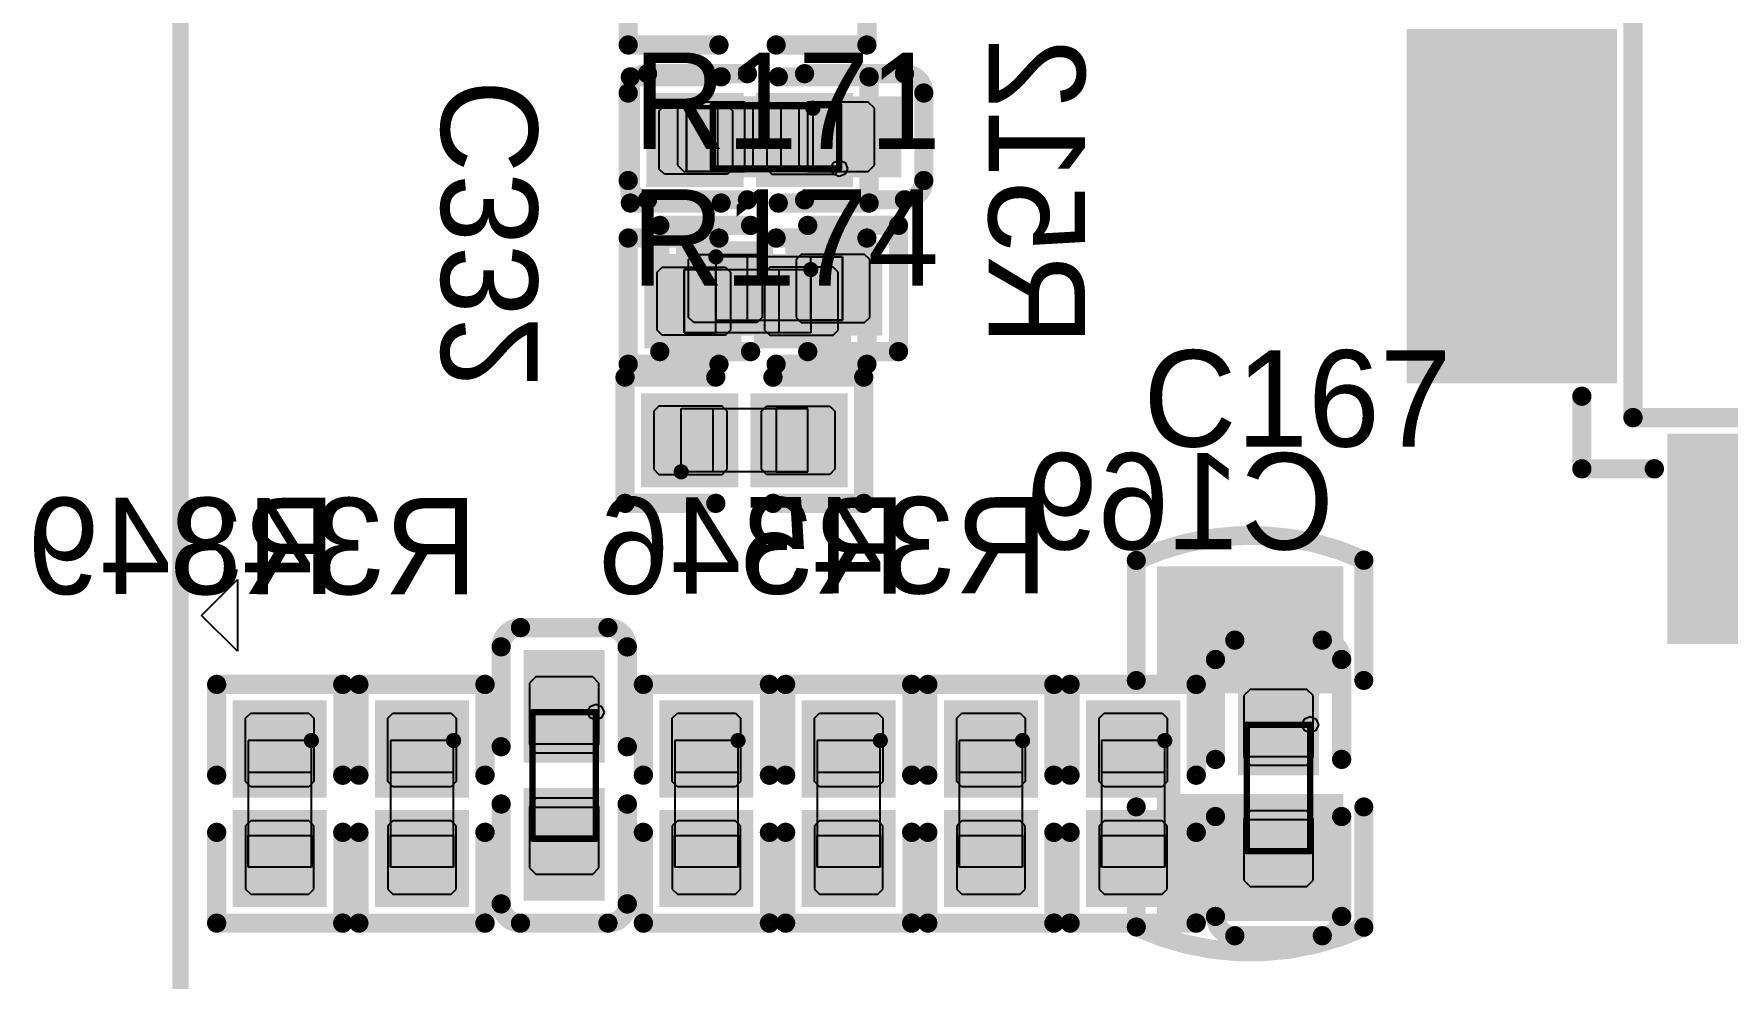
# Model space of a CAD drawing. Header units: millimetres. Extents: x 892 to 1144, y 1011 to 1123.
# Drawn here: x 964.58 to 977.97, y 1042.1 to 1049.56 of the extents above; entities that cross this region are included whole.
import ezdxf

# ---------------------------------------------------------------- set-up
doc = ezdxf.new("R2010")
doc.units = ezdxf.units.MM
for name, color, linetype in [('BottomLayer', 5, 'Continuous'), ('BottomOverlay', 54, 'Continuous'), ('BottomPaste', 16, 'Continuous'), ('BottomSolder', 6, 'Continuous'), ('Mechanical15', 56, 'Continuous'), ('Mechanical4', 56, 'Continuous'), ('Mechanical5', 56, 'Continuous'), ('Mechanical6', 56, 'Continuous'), ('TopLayer', 1, 'Continuous'), ('TopOverlay', 2, 'Continuous'), ('TopPaste', 8, 'Continuous'), ('TopSolder', 216, 'Continuous')]:
    doc.layers.add(name, color=color, linetype=linetype)

msp = doc.modelspace()

# ---------------------------------------------------------------- linework, layer by layer
at = {"layer": 'BottomLayer'}
for points in [[(977, 1049.5), (975.54, 1049.5), (977, 1049.3), (975.54, 1049.3)], [(977, 1049.1), (975.54, 1049.1), (977, 1048.9), (975.54, 1048.9)], [(970.3, 1049.02), (969.51, 1049.02), (970.3, 1048.48), (969.51, 1048.48)], [(971.39, 1049.02), (970.6, 1049.02), (971.39, 1048.48), (970.6, 1048.48)], [(977, 1048.7), (975.54, 1048.7), (977, 1048.5), (975.54, 1048.5)], [(977, 1048.3), (975.54, 1048.3), (977, 1048.1), (975.54, 1048.1)], [(977, 1047.9), (975.54, 1047.9), (977, 1047.7), (975.54, 1047.7)], [(969.759, 1047.28), (970.325, 1047.28), (969.759, 1047.82), (970.325, 1047.82)], [(970.625, 1047.28), (971.191, 1047.28), (970.625, 1047.82), (971.191, 1047.82)], [(977, 1047.5), (975.54, 1047.5), (977, 1047.3), (975.54, 1047.3)], [(977, 1047.1), (975.54, 1047.1), (977, 1046.9), (975.54, 1046.9)], [(977.8, 1046.3), (977.6, 1046.3), (977.8, 1044.84), (977.6, 1044.84)], [(968.505, 1044.64), (968.505, 1043.849), (969.045, 1044.64), (969.045, 1043.849)], [(974.155, 1044.54), (974.155, 1043.75), (974.695, 1044.54), (974.695, 1043.75)], [(966.255, 1044.191), (966.255, 1043.625), (966.795, 1044.191), (966.795, 1043.625)], [(967.38, 1044.191), (967.38, 1043.625), (967.92, 1044.191), (967.92, 1043.625)], [(969.63, 1044.191), (969.63, 1043.625), (970.17, 1044.191), (970.17, 1043.625)], [(970.755, 1044.191), (970.755, 1043.625), (971.295, 1044.191), (971.295, 1043.625)], [(971.88, 1044.191), (971.88, 1043.625), (972.42, 1044.191), (972.42, 1043.625)], [(973.005, 1044.191), (973.005, 1043.625), (973.545, 1044.191), (973.545, 1043.625)], [(968.505, 1043.549), (968.505, 1042.759), (969.045, 1043.549), (969.045, 1042.759)], [(966.255, 1043.325), (966.255, 1042.759), (966.795, 1043.325), (966.795, 1042.759)], [(967.38, 1043.325), (967.38, 1042.759), (967.92, 1043.325), (967.92, 1042.759)], [(969.63, 1043.325), (969.63, 1042.759), (970.17, 1043.325), (970.17, 1042.759)], [(970.755, 1043.325), (970.755, 1042.759), (971.295, 1043.325), (971.295, 1042.759)], [(971.88, 1043.325), (971.88, 1042.759), (972.42, 1043.325), (972.42, 1042.759)], [(973.005, 1043.325), (973.005, 1042.759), (973.545, 1043.325), (973.545, 1042.759)], [(974.155, 1043.45), (974.155, 1042.66), (974.695, 1043.45), (974.695, 1042.66)]]:
    msp.add_solid(points, dxfattribs=at)
at = {"layer": 'BottomOverlay', "const_width": 0.152}
for points in [[(977.229, 1046.529), (977.229, 1059.871)], [(969.434, 1049.249), (970.224, 1049.249)], [(970.676, 1049.249), (971.466, 1049.249)], [(969.281, 1048.404), (969.281, 1049.096)], [(971.619, 1048.404), (971.619, 1049.096)], [(969.434, 1048.251), (970.224, 1048.251)], [(970.676, 1048.251), (971.466, 1048.251)], [(969.531, 1048.049), (970.249, 1048.049)], [(969.531, 1047.051), (969.531, 1048.049)], [(970.701, 1048.049), (971.419, 1048.049)], [(971.419, 1047.051), (971.419, 1048.049)], [(969.531, 1047.051), (970.249, 1047.051)], [(970.701, 1047.051), (971.419, 1047.051)], [(976.824, 1046.124), (976.824, 1046.698)], [(977.229, 1046.529), (990.571, 1046.529)], [(976.824, 1046.124), (977.397, 1046.124)], [(968.429, 1044.868), (969.121, 1044.868)], [(968.276, 1043.926), (968.276, 1044.716)], [(969.274, 1043.926), (969.274, 1044.716)], [(974.079, 1044.769), (974.771, 1044.769)], [(973.926, 1043.826), (973.926, 1044.616)], [(974.924, 1043.826), (974.924, 1044.616)], [(966.026, 1044.419), (967.024, 1044.419)], [(966.026, 1043.701), (966.026, 1044.419)], [(967.024, 1043.701), (967.024, 1044.419)], [(967.151, 1044.419), (968.149, 1044.419)], [(967.151, 1043.701), (967.151, 1044.419)], [(968.149, 1043.701), (968.149, 1044.419)], [(969.401, 1044.419), (970.399, 1044.419)], [(969.401, 1043.701), (969.401, 1044.419)], [(970.399, 1043.701), (970.399, 1044.419)], [(970.526, 1044.419), (971.524, 1044.419)], [(970.526, 1043.701), (970.526, 1044.419)], [(971.524, 1043.701), (971.524, 1044.419)], [(971.651, 1044.419), (972.649, 1044.419)], [(971.651, 1043.701), (971.651, 1044.419)], [(972.649, 1043.701), (972.649, 1044.419)], [(972.776, 1044.419), (973.774, 1044.419)], [(972.776, 1043.701), (972.776, 1044.419)], [(973.774, 1043.701), (973.774, 1044.419)], [(968.276, 1042.683), (968.276, 1043.473)], [(969.274, 1042.683), (969.274, 1043.473)], [(966.026, 1042.531), (966.026, 1043.249)], [(967.024, 1042.531), (967.024, 1043.249)], [(967.151, 1042.531), (967.151, 1043.249)], [(968.149, 1042.531), (968.149, 1043.249)], [(969.401, 1042.531), (969.401, 1043.249)], [(970.399, 1042.531), (970.399, 1043.249)], [(970.526, 1042.531), (970.526, 1043.249)], [(971.524, 1042.531), (971.524, 1043.249)], [(971.651, 1042.531), (971.651, 1043.249)], [(972.649, 1042.531), (972.649, 1043.249)], [(972.776, 1042.531), (972.776, 1043.249)], [(973.774, 1042.531), (973.774, 1043.249)], [(973.926, 1042.584), (973.926, 1043.374)], [(974.924, 1042.584), (974.924, 1043.374)], [(966.026, 1042.531), (967.024, 1042.531)], [(967.151, 1042.531), (968.149, 1042.531)], [(968.429, 1042.531), (969.121, 1042.531)], [(969.401, 1042.531), (970.399, 1042.531)], [(970.526, 1042.531), (971.524, 1042.531)], [(971.651, 1042.531), (972.649, 1042.531)], [(972.776, 1042.531), (973.774, 1042.531)], [(974.079, 1042.431), (974.771, 1042.431)]]:
    msp.add_lwpolyline(points, dxfattribs=at)
for points in [[(969.281, 1049.096, -0.414214), (969.434, 1049.249)], [(971.466, 1049.249, -0.414214), (971.619, 1049.096)], [(969.434, 1048.251, -0.414214), (969.281, 1048.404)], [(971.619, 1048.404, -0.414214), (971.466, 1048.251)], [(968.276, 1044.716, -0.414214), (968.429, 1044.868)], [(969.121, 1044.868, -0.414214), (969.274, 1044.716)], [(973.926, 1044.616, -0.414214), (974.079, 1044.769)], [(974.771, 1044.769, -0.414214), (974.924, 1044.616)], [(968.429, 1042.531, -0.414214), (968.276, 1042.683)], [(969.274, 1042.683, -0.414214), (969.121, 1042.531)], [(974.079, 1042.431, -0.414214), (973.926, 1042.584)], [(974.924, 1042.584, -0.414214), (974.771, 1042.431)]]:
    msp.add_lwpolyline(points, format="xyb", dxfattribs=at)
at = {"layer": 'BottomOverlay', "const_width": 0.0762}
for points in [[(969.396, 1049.249, 1), (969.472, 1049.249, 1)], [(969.396, 1049.249, 1), (969.472, 1049.249, 1)], [(970.186, 1049.249, 1), (970.262, 1049.249, 1)], [(970.638, 1049.249, 1), (970.714, 1049.249, 1)], [(971.428, 1049.249, 1), (971.504, 1049.249, 1)], [(971.428, 1049.249, 1), (971.504, 1049.249, 1)], [(969.243, 1049.096, 1), (969.319, 1049.096, 1)], [(969.243, 1049.096, 1), (969.319, 1049.096, 1)], [(971.581, 1049.096, 1), (971.657, 1049.096, 1)], [(971.581, 1049.096, 1), (971.657, 1049.096, 1)], [(969.243, 1048.404, 1), (969.319, 1048.404, 1)], [(969.243, 1048.404, 1), (969.319, 1048.404, 1)], [(971.581, 1048.404, 1), (971.657, 1048.404, 1)], [(971.581, 1048.404, 1), (971.657, 1048.404, 1)], [(969.396, 1048.251, 1), (969.472, 1048.251, 1)], [(969.396, 1048.251, 1), (969.472, 1048.251, 1)], [(970.186, 1048.251, 1), (970.262, 1048.251, 1)], [(970.638, 1048.251, 1), (970.714, 1048.251, 1)], [(971.428, 1048.251, 1), (971.504, 1048.251, 1)], [(971.428, 1048.251, 1), (971.504, 1048.251, 1)], [(969.493, 1048.049, 1), (969.569, 1048.049, 1)], [(969.493, 1048.049, 1), (969.569, 1048.049, 1)], [(970.211, 1048.049, 1), (970.287, 1048.049, 1)], [(970.663, 1048.049, 1), (970.739, 1048.049, 1)], [(971.381, 1048.049, 1), (971.457, 1048.049, 1)], [(971.381, 1048.049, 1), (971.457, 1048.049, 1)], [(969.493, 1047.051, 1), (969.569, 1047.051, 1)], [(969.493, 1047.051, 1), (969.569, 1047.051, 1)], [(970.211, 1047.051, 1), (970.287, 1047.051, 1)], [(970.663, 1047.051, 1), (970.739, 1047.051, 1)], [(971.381, 1047.051, 1), (971.457, 1047.051, 1)], [(971.381, 1047.051, 1), (971.457, 1047.051, 1)], [(976.786, 1046.698, 1), (976.862, 1046.698, 1)], [(977.19, 1046.529, 1), (977.267, 1046.529, 1)], [(977.19, 1046.529, 1), (977.267, 1046.529, 1)], [(976.786, 1046.124, 1), (976.862, 1046.124, 1)], [(976.786, 1046.124, 1), (976.862, 1046.124, 1)], [(977.359, 1046.124, 1), (977.436, 1046.124, 1)], [(968.391, 1044.868, 1), (968.467, 1044.868, 1)], [(968.391, 1044.868, 1), (968.467, 1044.868, 1)], [(969.083, 1044.868, 1), (969.159, 1044.868, 1)], [(969.083, 1044.868, 1), (969.159, 1044.868, 1)], [(968.238, 1044.716, 1), (968.314, 1044.716, 1)], [(968.238, 1044.716, 1), (968.314, 1044.716, 1)], [(969.235, 1044.716, 1), (969.312, 1044.716, 1)], [(969.235, 1044.716, 1), (969.312, 1044.716, 1)], [(974.041, 1044.769, 1), (974.117, 1044.769, 1)], [(974.041, 1044.769, 1), (974.117, 1044.769, 1)], [(974.733, 1044.769, 1), (974.809, 1044.769, 1)], [(974.733, 1044.769, 1), (974.809, 1044.769, 1)], [(973.888, 1044.616, 1), (973.964, 1044.616, 1)], [(973.888, 1044.616, 1), (973.964, 1044.616, 1)], [(974.886, 1044.616, 1), (974.962, 1044.616, 1)], [(974.886, 1044.616, 1), (974.962, 1044.616, 1)], [(965.988, 1044.419, 1), (966.064, 1044.419, 1)], [(965.988, 1044.419, 1), (966.064, 1044.419, 1)], [(966.985, 1044.419, 1), (967.062, 1044.419, 1)], [(966.985, 1044.419, 1), (967.062, 1044.419, 1)], [(967.113, 1044.419, 1), (967.189, 1044.419, 1)], [(967.113, 1044.419, 1), (967.189, 1044.419, 1)], [(968.11, 1044.419, 1), (968.187, 1044.419, 1)], [(968.11, 1044.419, 1), (968.187, 1044.419, 1)], [(969.363, 1044.419, 1), (969.439, 1044.419, 1)], [(969.363, 1044.419, 1), (969.439, 1044.419, 1)], [(970.36, 1044.419, 1), (970.437, 1044.419, 1)], [(970.36, 1044.419, 1), (970.437, 1044.419, 1)], [(970.488, 1044.419, 1), (970.564, 1044.419, 1)], [(970.488, 1044.419, 1), (970.564, 1044.419, 1)], [(971.485, 1044.419, 1), (971.562, 1044.419, 1)], [(971.485, 1044.419, 1), (971.562, 1044.419, 1)], [(971.613, 1044.419, 1), (971.689, 1044.419, 1)], [(971.613, 1044.419, 1), (971.689, 1044.419, 1)], [(972.61, 1044.419, 1), (972.687, 1044.419, 1)], [(972.61, 1044.419, 1), (972.687, 1044.419, 1)], [(972.738, 1044.419, 1), (972.814, 1044.419, 1)], [(972.738, 1044.419, 1), (972.814, 1044.419, 1)], [(973.735, 1044.419, 1), (973.812, 1044.419, 1)], [(973.735, 1044.419, 1), (973.812, 1044.419, 1)], [(968.238, 1043.926, 1), (968.314, 1043.926, 1)], [(969.235, 1043.926, 1), (969.312, 1043.926, 1)], [(973.888, 1043.826, 1), (973.964, 1043.826, 1)], [(974.886, 1043.826, 1), (974.962, 1043.826, 1)], [(965.988, 1043.701, 1), (966.064, 1043.701, 1)], [(966.985, 1043.701, 1), (967.062, 1043.701, 1)], [(967.113, 1043.701, 1), (967.189, 1043.701, 1)], [(968.11, 1043.701, 1), (968.187, 1043.701, 1)], [(969.363, 1043.701, 1), (969.439, 1043.701, 1)], [(970.36, 1043.701, 1), (970.437, 1043.701, 1)], [(970.488, 1043.701, 1), (970.564, 1043.701, 1)], [(971.485, 1043.701, 1), (971.562, 1043.701, 1)], [(971.613, 1043.701, 1), (971.689, 1043.701, 1)], [(972.61, 1043.701, 1), (972.687, 1043.701, 1)], [(972.738, 1043.701, 1), (972.814, 1043.701, 1)], [(973.735, 1043.701, 1), (973.812, 1043.701, 1)], [(968.238, 1043.473, 1), (968.314, 1043.473, 1)], [(969.235, 1043.473, 1), (969.312, 1043.473, 1)], [(965.988, 1043.249, 1), (966.064, 1043.249, 1)], [(966.985, 1043.249, 1), (967.062, 1043.249, 1)], [(967.113, 1043.249, 1), (967.189, 1043.249, 1)], [(968.11, 1043.249, 1), (968.187, 1043.249, 1)], [(969.363, 1043.249, 1), (969.439, 1043.249, 1)], [(970.36, 1043.249, 1), (970.437, 1043.249, 1)], [(970.488, 1043.249, 1), (970.564, 1043.249, 1)], [(971.485, 1043.249, 1), (971.562, 1043.249, 1)], [(971.613, 1043.249, 1), (971.689, 1043.249, 1)], [(972.61, 1043.249, 1), (972.687, 1043.249, 1)], [(972.738, 1043.249, 1), (972.814, 1043.249, 1)], [(973.735, 1043.249, 1), (973.812, 1043.249, 1)], [(973.888, 1043.374, 1), (973.964, 1043.374, 1)], [(974.886, 1043.374, 1), (974.962, 1043.374, 1)], [(968.238, 1042.683, 1), (968.314, 1042.683, 1)], [(968.238, 1042.683, 1), (968.314, 1042.683, 1)], [(969.235, 1042.683, 1), (969.312, 1042.683, 1)], [(969.235, 1042.683, 1), (969.312, 1042.683, 1)], [(973.888, 1042.584, 1), (973.964, 1042.584, 1)], [(973.888, 1042.584, 1), (973.964, 1042.584, 1)], [(974.886, 1042.584, 1), (974.962, 1042.584, 1)], [(974.886, 1042.584, 1), (974.962, 1042.584, 1)], [(965.988, 1042.531, 1), (966.064, 1042.531, 1)], [(965.988, 1042.531, 1), (966.064, 1042.531, 1)], [(966.985, 1042.531, 1), (967.062, 1042.531, 1)], [(966.985, 1042.531, 1), (967.062, 1042.531, 1)], [(967.113, 1042.531, 1), (967.189, 1042.531, 1)], [(967.113, 1042.531, 1), (967.189, 1042.531, 1)], [(968.11, 1042.531, 1), (968.187, 1042.531, 1)], [(968.11, 1042.531, 1), (968.187, 1042.531, 1)], [(968.391, 1042.531, 1), (968.467, 1042.531, 1)], [(968.391, 1042.531, 1), (968.467, 1042.531, 1)], [(969.083, 1042.531, 1), (969.159, 1042.531, 1)], [(969.083, 1042.531, 1), (969.159, 1042.531, 1)], [(969.363, 1042.531, 1), (969.439, 1042.531, 1)], [(969.363, 1042.531, 1), (969.439, 1042.531, 1)], [(970.36, 1042.531, 1), (970.437, 1042.531, 1)], [(970.36, 1042.531, 1), (970.437, 1042.531, 1)], [(970.488, 1042.531, 1), (970.564, 1042.531, 1)], [(970.488, 1042.531, 1), (970.564, 1042.531, 1)], [(971.485, 1042.531, 1), (971.562, 1042.531, 1)], [(971.485, 1042.531, 1), (971.562, 1042.531, 1)], [(971.613, 1042.531, 1), (971.689, 1042.531, 1)], [(971.613, 1042.531, 1), (971.689, 1042.531, 1)], [(972.61, 1042.531, 1), (972.687, 1042.531, 1)], [(972.61, 1042.531, 1), (972.687, 1042.531, 1)], [(972.738, 1042.531, 1), (972.814, 1042.531, 1)], [(972.738, 1042.531, 1), (972.814, 1042.531, 1)], [(973.735, 1042.531, 1), (973.812, 1042.531, 1)], [(973.735, 1042.531, 1), (973.812, 1042.531, 1)], [(974.041, 1042.431, 1), (974.117, 1042.431, 1)], [(974.041, 1042.431, 1), (974.117, 1042.431, 1)], [(974.733, 1042.431, 1), (974.809, 1042.431, 1)], [(974.733, 1042.431, 1), (974.809, 1042.431, 1)]]:
    msp.add_lwpolyline(points, format="xyb", close=True, dxfattribs=at)
at = {"layer": 'BottomPaste'}
for p, q in [((969.72, 1049.025), (969.67, 1048.975)), ((969.67, 1048.975), (969.67, 1048.525)), ((970.2, 1049.025), (969.72, 1049.025)), ((970.27, 1048.975), (970.2, 1049.025)), ((970.27, 1048.525), (970.27, 1048.975)), ((970.7, 1049.025), (970.63, 1048.975)), ((970.63, 1048.975), (970.63, 1048.525)), ((971.18, 1049.025), (970.7, 1049.025)), ((971.23, 1048.975), (971.18, 1049.025)), ((971.23, 1048.525), (971.23, 1048.975)), ((969.67, 1048.525), (969.72, 1048.475)), ((969.72, 1048.475), (970.2, 1048.475)), ((970.2, 1048.475), (970.27, 1048.525)), ((970.63, 1048.525), (970.7, 1048.475)), ((970.7, 1048.475), (971.18, 1048.475)), ((971.18, 1048.475), (971.23, 1048.525)), ((969.759, 1047.78), (969.799, 1047.82)), ((969.759, 1047.32), (969.759, 1047.78)), ((969.799, 1047.82), (970.3, 1047.82)), ((970.3, 1047.82), (970.34, 1047.78)), ((970.34, 1047.78), (970.34, 1047.32)), ((970.65, 1047.82), (970.61, 1047.78)), ((970.61, 1047.78), (970.61, 1047.32)), ((971.151, 1047.82), (970.65, 1047.82)), ((971.191, 1047.78), (971.151, 1047.82)), ((971.191, 1047.32), (971.191, 1047.78)), ((969.799, 1047.28), (969.759, 1047.32)), ((970.3, 1047.28), (969.799, 1047.28)), ((970.34, 1047.32), (970.3, 1047.28)), ((970.61, 1047.32), (970.65, 1047.28)), ((970.65, 1047.28), (971.151, 1047.28)), ((971.151, 1047.28), (971.191, 1047.32)), ((968.55, 1044.479), (968.5, 1044.429)), ((968.5, 1044.429), (968.5, 1043.949)), ((969, 1044.479), (968.55, 1044.479)), ((969.05, 1044.429), (969, 1044.479)), ((969.05, 1043.949), (969.05, 1044.429)), ((974.2, 1044.38), (974.15, 1044.33)), ((974.15, 1044.33), (974.15, 1043.85)), ((974.65, 1044.38), (974.2, 1044.38)), ((974.7, 1044.33), (974.65, 1044.38)), ((974.7, 1043.85), (974.7, 1044.33)), ((966.255, 1044.151), (966.295, 1044.191)), ((966.255, 1043.65), (966.255, 1044.151)), ((966.295, 1044.191), (966.755, 1044.191)), ((966.755, 1044.191), (966.795, 1044.151)), ((966.795, 1044.151), (966.795, 1043.65)), ((967.38, 1044.151), (967.42, 1044.191)), ((967.38, 1043.65), (967.38, 1044.151)), ((967.42, 1044.191), (967.88, 1044.191)), ((967.88, 1044.191), (967.92, 1044.151)), ((967.92, 1044.151), (967.92, 1043.65)), ((969.63, 1044.151), (969.67, 1044.191)), ((969.63, 1043.65), (969.63, 1044.151)), ((969.67, 1044.191), (970.13, 1044.191)), ((970.13, 1044.191), (970.17, 1044.151)), ((970.17, 1044.151), (970.17, 1043.65)), ((970.755, 1044.151), (970.795, 1044.191)), ((970.755, 1043.65), (970.755, 1044.151)), ((970.795, 1044.191), (971.255, 1044.191)), ((971.255, 1044.191), (971.295, 1044.151)), ((971.295, 1044.151), (971.295, 1043.65)), ((971.88, 1044.151), (971.92, 1044.191)), ((971.88, 1043.65), (971.88, 1044.151)), ((971.92, 1044.191), (972.38, 1044.191)), ((972.38, 1044.191), (972.42, 1044.151)), ((972.42, 1044.151), (972.42, 1043.65)), ((973.005, 1044.151), (973.045, 1044.191)), ((973.005, 1043.65), (973.005, 1044.151)), ((973.045, 1044.191), (973.505, 1044.191)), ((973.505, 1044.191), (973.545, 1044.151)), ((973.545, 1044.151), (973.545, 1043.65)), ((968.5, 1043.949), (968.55, 1043.879)), ((968.55, 1043.879), (969, 1043.879)), ((969, 1043.879), (969.05, 1043.949)), ((974.15, 1043.85), (974.2, 1043.78)), ((974.2, 1043.78), (974.65, 1043.78)), ((974.65, 1043.78), (974.7, 1043.85)), ((966.295, 1043.61), (966.255, 1043.65)), ((966.755, 1043.61), (966.295, 1043.61)), ((966.795, 1043.65), (966.755, 1043.61)), ((967.42, 1043.61), (967.38, 1043.65)), ((967.88, 1043.61), (967.42, 1043.61)), ((967.92, 1043.65), (967.88, 1043.61)), ((969.67, 1043.61), (969.63, 1043.65)), ((970.13, 1043.61), (969.67, 1043.61)), ((970.17, 1043.65), (970.13, 1043.61)), ((970.795, 1043.61), (970.755, 1043.65)), ((971.255, 1043.61), (970.795, 1043.61)), ((971.295, 1043.65), (971.255, 1043.61)), ((971.92, 1043.61), (971.88, 1043.65)), ((972.38, 1043.61), (971.92, 1043.61)), ((972.42, 1043.65), (972.38, 1043.61)), ((973.045, 1043.61), (973.005, 1043.65)), ((973.505, 1043.61), (973.045, 1043.61)), ((973.545, 1043.65), (973.505, 1043.61)), ((968.55, 1043.519), (968.5, 1043.449)), ((969, 1043.519), (968.55, 1043.519)), ((969.05, 1043.449), (969, 1043.519)), ((966.295, 1043.34), (966.255, 1043.3)), ((966.755, 1043.34), (966.295, 1043.34)), ((966.795, 1043.3), (966.755, 1043.34)), ((967.42, 1043.34), (967.38, 1043.3)), ((967.88, 1043.34), (967.42, 1043.34)), ((967.92, 1043.3), (967.88, 1043.34)), ((968.5, 1043.449), (968.5, 1042.969)), ((969.05, 1042.969), (969.05, 1043.449)), ((969.67, 1043.34), (969.63, 1043.3)), ((970.13, 1043.34), (969.67, 1043.34)), ((970.17, 1043.3), (970.13, 1043.34)), ((970.795, 1043.34), (970.755, 1043.3)), ((971.255, 1043.34), (970.795, 1043.34)), ((971.295, 1043.3), (971.255, 1043.34)), ((971.92, 1043.34), (971.88, 1043.3)), ((972.38, 1043.34), (971.92, 1043.34)), ((972.42, 1043.3), (972.38, 1043.34)), ((973.045, 1043.34), (973.005, 1043.3)), ((973.505, 1043.34), (973.045, 1043.34)), ((973.545, 1043.3), (973.505, 1043.34)), ((974.2, 1043.42), (974.15, 1043.35)), ((974.15, 1043.35), (974.15, 1042.87)), ((974.65, 1043.42), (974.2, 1043.42)), ((974.7, 1043.35), (974.65, 1043.42)), ((974.7, 1042.87), (974.7, 1043.35)), ((966.255, 1043.3), (966.255, 1042.799)), ((966.795, 1042.799), (966.795, 1043.3)), ((967.38, 1043.3), (967.38, 1042.799)), ((967.92, 1042.799), (967.92, 1043.3)), ((969.63, 1043.3), (969.63, 1042.799)), ((970.17, 1042.799), (970.17, 1043.3)), ((970.755, 1043.3), (970.755, 1042.799)), ((971.295, 1042.799), (971.295, 1043.3)), ((971.88, 1043.3), (971.88, 1042.799)), ((972.42, 1042.799), (972.42, 1043.3)), ((973.005, 1043.3), (973.005, 1042.799)), ((973.545, 1042.799), (973.545, 1043.3)), ((968.5, 1042.969), (968.55, 1042.919)), ((968.55, 1042.919), (969, 1042.919)), ((969, 1042.919), (969.05, 1042.969)), ((966.255, 1042.799), (966.295, 1042.759)), ((966.755, 1042.759), (966.795, 1042.799)), ((967.38, 1042.799), (967.42, 1042.759)), ((967.88, 1042.759), (967.92, 1042.799)), ((969.63, 1042.799), (969.67, 1042.759)), ((970.13, 1042.759), (970.17, 1042.799)), ((970.755, 1042.799), (970.795, 1042.759)), ((971.255, 1042.759), (971.295, 1042.799)), ((971.88, 1042.799), (971.92, 1042.759)), ((972.38, 1042.759), (972.42, 1042.799)), ((973.005, 1042.799), (973.045, 1042.759)), ((973.505, 1042.759), (973.545, 1042.799)), ((974.15, 1042.87), (974.2, 1042.82)), ((974.2, 1042.82), (974.65, 1042.82)), ((974.65, 1042.82), (974.7, 1042.87)), ((966.295, 1042.759), (966.755, 1042.759)), ((967.42, 1042.759), (967.88, 1042.759)), ((969.67, 1042.759), (970.13, 1042.759)), ((970.795, 1042.759), (971.255, 1042.759)), ((971.92, 1042.759), (972.38, 1042.759)), ((973.045, 1042.759), (973.505, 1042.759))]:
    msp.add_line(p, q, dxfattribs=at)
for points in [[(977, 1049.5), (975.54, 1049.5), (977, 1049.3), (975.54, 1049.3)], [(977, 1049.1), (975.54, 1049.1), (977, 1048.9), (975.54, 1048.9)], [(970.3, 1049.02), (969.51, 1049.02), (970.3, 1048.48), (969.51, 1048.48)], [(971.39, 1049.02), (970.6, 1049.02), (971.39, 1048.48), (970.6, 1048.48)], [(977, 1048.7), (975.54, 1048.7), (977, 1048.5), (975.54, 1048.5)], [(977, 1048.3), (975.54, 1048.3), (977, 1048.1), (975.54, 1048.1)], [(977, 1047.9), (975.54, 1047.9), (977, 1047.7), (975.54, 1047.7)], [(969.759, 1047.28), (970.325, 1047.28), (969.759, 1047.82), (970.325, 1047.82)], [(970.625, 1047.28), (971.191, 1047.28), (970.625, 1047.82), (971.191, 1047.82)], [(977, 1047.5), (975.54, 1047.5), (977, 1047.3), (975.54, 1047.3)], [(977, 1047.1), (975.54, 1047.1), (977, 1046.9), (975.54, 1046.9)], [(977.8, 1046.3), (977.6, 1046.3), (977.8, 1044.84), (977.6, 1044.84)], [(968.505, 1044.64), (968.505, 1043.849), (969.045, 1044.64), (969.045, 1043.849)], [(974.155, 1044.54), (974.155, 1043.75), (974.695, 1044.54), (974.695, 1043.75)], [(966.255, 1044.191), (966.255, 1043.625), (966.795, 1044.191), (966.795, 1043.625)], [(967.38, 1044.191), (967.38, 1043.625), (967.92, 1044.191), (967.92, 1043.625)], [(969.63, 1044.191), (969.63, 1043.625), (970.17, 1044.191), (970.17, 1043.625)], [(970.755, 1044.191), (970.755, 1043.625), (971.295, 1044.191), (971.295, 1043.625)], [(971.88, 1044.191), (971.88, 1043.625), (972.42, 1044.191), (972.42, 1043.625)], [(973.005, 1044.191), (973.005, 1043.625), (973.545, 1044.191), (973.545, 1043.625)], [(968.505, 1043.549), (968.505, 1042.759), (969.045, 1043.549), (969.045, 1042.759)], [(966.255, 1043.325), (966.255, 1042.759), (966.795, 1043.325), (966.795, 1042.759)], [(967.38, 1043.325), (967.38, 1042.759), (967.92, 1043.325), (967.92, 1042.759)], [(969.63, 1043.325), (969.63, 1042.759), (970.17, 1043.325), (970.17, 1042.759)], [(970.755, 1043.325), (970.755, 1042.759), (971.295, 1043.325), (971.295, 1042.759)], [(971.88, 1043.325), (971.88, 1042.759), (972.42, 1043.325), (972.42, 1042.759)], [(973.005, 1043.325), (973.005, 1042.759), (973.545, 1043.325), (973.545, 1042.759)], [(974.155, 1043.45), (974.155, 1042.66), (974.695, 1043.45), (974.695, 1042.66)]]:
    msp.add_solid(points, dxfattribs=at)
at = {"layer": 'BottomSolder'}
for points in [[(977.102, 1049.602), (975.438, 1049.602), (977.102, 1049.198), (975.438, 1049.198)], [(977.102, 1049.202), (975.438, 1049.202), (977.102, 1048.799), (975.438, 1048.799)], [(970.351, 1049.071), (969.459, 1049.071), (970.351, 1048.429), (969.459, 1048.429)], [(971.441, 1049.071), (970.549, 1049.071), (971.441, 1048.429), (970.549, 1048.429)], [(977.102, 1048.802), (975.438, 1048.802), (977.102, 1048.398), (975.438, 1048.398)], [(977.102, 1048.402), (975.438, 1048.402), (977.102, 1047.998), (975.438, 1047.998)], [(969.658, 1047.178), (970.427, 1047.178), (969.658, 1047.922), (970.427, 1047.922)], [(970.523, 1047.178), (971.292, 1047.178), (970.523, 1047.922), (971.292, 1047.922)], [(977.102, 1048.002), (975.438, 1048.002), (977.102, 1047.598), (975.438, 1047.598)], [(977.102, 1047.602), (975.438, 1047.602), (977.102, 1047.198), (975.438, 1047.198)], [(977.102, 1047.202), (975.438, 1047.202), (977.102, 1046.799), (975.438, 1046.799)], [(977.902, 1046.402), (977.499, 1046.402), (977.902, 1044.738), (977.499, 1044.738)], [(978.302, 1046.402), (977.898, 1046.402), (978.302, 1044.738), (977.898, 1044.738)], [(968.454, 1044.69), (968.454, 1043.799), (969.096, 1044.69), (969.096, 1043.799)], [(974.104, 1044.591), (974.104, 1043.699), (974.746, 1044.591), (974.746, 1043.699)], [(966.153, 1044.292), (966.153, 1043.523), (966.897, 1044.292), (966.897, 1043.523)], [(967.278, 1044.292), (967.278, 1043.523), (968.022, 1044.292), (968.022, 1043.523)], [(969.528, 1044.292), (969.528, 1043.523), (970.272, 1044.292), (970.272, 1043.523)], [(970.653, 1044.292), (970.653, 1043.523), (971.397, 1044.292), (971.397, 1043.523)], [(971.778, 1044.292), (971.778, 1043.523), (972.522, 1044.292), (972.522, 1043.523)], [(972.903, 1044.292), (972.903, 1043.523), (973.647, 1044.292), (973.647, 1043.523)], [(968.454, 1043.6), (968.454, 1042.709), (969.096, 1043.6), (969.096, 1042.709)], [(974.104, 1043.501), (974.104, 1042.609), (974.746, 1043.501), (974.746, 1042.609)], [(966.153, 1043.427), (966.153, 1042.658), (966.897, 1043.427), (966.897, 1042.658)], [(967.278, 1043.427), (967.278, 1042.658), (968.022, 1043.427), (968.022, 1042.658)], [(969.528, 1043.427), (969.528, 1042.658), (970.272, 1043.427), (970.272, 1042.658)], [(970.653, 1043.427), (970.653, 1042.658), (971.397, 1043.427), (971.397, 1042.658)], [(971.778, 1043.427), (971.778, 1042.658), (972.522, 1043.427), (972.522, 1042.658)], [(972.903, 1043.427), (972.903, 1042.658), (973.647, 1043.427), (973.647, 1042.658)]]:
    msp.add_solid(points, dxfattribs=at)
at = {"layer": 'Mechanical15'}
for p, q in [((969.95, 1048.5), (969.95, 1049)), ((969.95, 1049), (970.2, 1049)), ((970.2, 1049), (970.2, 1048.5)), ((970.95, 1049), (970.7, 1049)), ((970.7, 1049), (970.7, 1048.5)), ((970.95, 1048.5), (970.95, 1049)), ((970.885, 1048.5), (970.904, 1048.546)), ((970.904, 1048.546), (970.95, 1048.565)), ((970.95, 1048.565), (970.996, 1048.546)), ((970.996, 1048.546), (971.015, 1048.5)), ((970.2, 1048.5), (969.95, 1048.5)), ((970.7, 1048.5), (970.95, 1048.5)), ((970.885, 1048.5), (970.885, 1048.5)), ((970.904, 1048.454), (970.885, 1048.5)), ((970.95, 1048.435), (970.904, 1048.454)), ((970.996, 1048.454), (970.95, 1048.435)), ((971.015, 1048.5), (970.996, 1048.454)), ((971.015, 1048.5), (971.015, 1048.5)), ((968.979, 1044.245), (969.025, 1044.264)), ((969.025, 1044.264), (969.071, 1044.245)), ((969.025, 1044.199), (968.525, 1044.199)), ((968.525, 1044.199), (968.525, 1043.949)), ((968.96, 1044.199), (968.979, 1044.245)), ((968.979, 1044.154), (968.96, 1044.199)), ((969.025, 1044.135), (968.979, 1044.154)), ((969.025, 1043.949), (969.025, 1044.199)), ((969.071, 1044.154), (969.025, 1044.135)), ((969.071, 1044.245), (969.09, 1044.199)), ((969.09, 1044.199), (969.071, 1044.154)), ((974.61, 1044.1), (974.629, 1044.146)), ((974.629, 1044.146), (974.675, 1044.165)), ((974.675, 1044.165), (974.721, 1044.146)), ((974.721, 1044.146), (974.74, 1044.1)), ((974.675, 1044.1), (974.175, 1044.1)), ((974.175, 1044.1), (974.175, 1043.85)), ((974.629, 1044.054), (974.61, 1044.1)), ((974.675, 1044.035), (974.629, 1044.054)), ((974.675, 1043.85), (974.675, 1044.1)), ((974.721, 1044.054), (974.675, 1044.035)), ((974.74, 1044.1), (974.721, 1044.054)), ((968.525, 1043.949), (969.025, 1043.949)), ((974.175, 1043.85), (974.675, 1043.85)), ((968.525, 1043.199), (968.525, 1043.449)), ((968.525, 1043.449), (969.025, 1043.449)), ((969.025, 1043.449), (969.025, 1043.199)), ((974.175, 1043.1), (974.175, 1043.35)), ((974.175, 1043.35), (974.675, 1043.35)), ((974.675, 1043.35), (974.675, 1043.1)), ((969.025, 1043.199), (968.525, 1043.199)), ((974.675, 1043.1), (974.175, 1043.1))]:
    msp.add_line(p, q, dxfattribs=at)
at = {"layer": 'Mechanical15', "const_width": 0.0508}
for points in [[(969.95, 1048.5), (969.95, 1049)], [(969.95, 1049), (970.95, 1049)], [(970.95, 1048.5), (970.95, 1049)], [(969.95, 1048.5), (970.95, 1048.5)], [(968.525, 1043.199), (968.525, 1044.199)], [(968.525, 1044.199), (969.025, 1044.199)], [(969.025, 1043.199), (969.025, 1044.199)], [(974.175, 1043.1), (974.175, 1044.1)], [(974.175, 1044.1), (974.675, 1044.1)], [(974.675, 1043.1), (974.675, 1044.1)], [(968.525, 1043.199), (969.025, 1043.199)], [(974.175, 1043.1), (974.675, 1043.1)]]:
    msp.add_lwpolyline(points, dxfattribs=at)
at = {"layer": 'Mechanical15', "const_width": 0.0254}
for points in [[(969.937, 1049, 1), (969.963, 1049, 1)], [(969.937, 1049, 1), (969.963, 1049, 1)], [(970.937, 1049, 1), (970.963, 1049, 1)], [(970.937, 1049, 1), (970.963, 1049, 1)], [(969.937, 1048.5, 1), (969.963, 1048.5, 1)], [(969.937, 1048.5, 1), (969.963, 1048.5, 1)], [(970.937, 1048.5, 1), (970.963, 1048.5, 1)], [(970.937, 1048.5, 1), (970.963, 1048.5, 1)], [(968.512, 1044.199, 1), (968.538, 1044.199, 1)], [(968.512, 1044.199, 1), (968.538, 1044.199, 1)], [(969.012, 1044.199, 1), (969.038, 1044.199, 1)], [(969.012, 1044.199, 1), (969.038, 1044.199, 1)], [(974.162, 1044.1, 1), (974.188, 1044.1, 1)], [(974.162, 1044.1, 1), (974.188, 1044.1, 1)], [(974.662, 1044.1, 1), (974.688, 1044.1, 1)], [(974.662, 1044.1, 1), (974.688, 1044.1, 1)], [(968.512, 1043.199, 1), (968.538, 1043.199, 1)], [(968.512, 1043.199, 1), (968.538, 1043.199, 1)], [(969.012, 1043.199, 1), (969.038, 1043.199, 1)], [(969.012, 1043.199, 1), (969.038, 1043.199, 1)], [(974.162, 1043.1, 1), (974.188, 1043.1, 1)], [(974.162, 1043.1, 1), (974.188, 1043.1, 1)], [(974.662, 1043.1, 1), (974.688, 1043.1, 1)], [(974.662, 1043.1, 1), (974.688, 1043.1, 1)]]:
    msp.add_lwpolyline(points, format="xyb", close=True, dxfattribs=at)
at = {"layer": 'Mechanical4'}
for p, q in [((969.742, 1048.975), (970.742, 1048.975)), ((969.742, 1048.475), (969.742, 1048.975)), ((970.742, 1048.975), (970.742, 1048.475)), ((970.742, 1048.475), (969.742, 1048.475)), ((970.975, 1047.8), (969.975, 1047.8)), ((969.975, 1047.8), (969.975, 1047.3)), ((970.975, 1047.3), (970.975, 1047.8)), ((969.725, 1047.7), (970.725, 1047.7)), ((969.725, 1047.2), (969.725, 1047.7)), ((970.725, 1047.7), (970.725, 1047.2)), ((969.975, 1047.3), (970.975, 1047.3)), ((970.725, 1047.2), (969.725, 1047.2)), ((969.7, 1046.1), (969.7, 1046.6)), ((969.7, 1046.6), (970.7, 1046.6)), ((970.7, 1046.6), (970.7, 1046.1)), ((970.7, 1046.1), (969.7, 1046.1)), ((966.775, 1043.975), (966.275, 1043.975)), ((966.275, 1043.975), (966.275, 1042.975)), ((966.775, 1042.975), (966.775, 1043.975)), ((967.9, 1043.975), (967.4, 1043.975)), ((967.4, 1043.975), (967.4, 1042.975)), ((967.9, 1042.975), (967.9, 1043.975)), ((970.15, 1043.975), (969.65, 1043.975)), ((969.65, 1043.975), (969.65, 1042.975)), ((970.15, 1042.975), (970.15, 1043.975)), ((971.275, 1043.975), (970.775, 1043.975)), ((970.775, 1043.975), (970.775, 1042.975)), ((971.275, 1042.975), (971.275, 1043.975)), ((972.4, 1043.975), (971.9, 1043.975)), ((971.9, 1043.975), (971.9, 1042.975)), ((972.4, 1042.975), (972.4, 1043.975)), ((973.525, 1043.975), (973.025, 1043.975)), ((973.025, 1043.975), (973.025, 1042.975)), ((973.525, 1042.975), (973.525, 1043.975)), ((966.275, 1042.975), (966.775, 1042.975)), ((967.4, 1042.975), (967.9, 1042.975)), ((969.65, 1042.975), (970.15, 1042.975)), ((970.775, 1042.975), (971.275, 1042.975)), ((971.9, 1042.975), (972.4, 1042.975)), ((973.025, 1042.975), (973.525, 1042.975))]:
    msp.add_line(p, q, dxfattribs=at)
at = {"layer": 'Mechanical5'}
for p, q in [((969.991, 1048.975), (969.741, 1048.975)), ((969.741, 1048.975), (969.741, 1048.475)), ((969.991, 1048.475), (969.991, 1048.975)), ((970.492, 1048.975), (970.742, 1048.975)), ((970.492, 1048.475), (970.492, 1048.975)), ((970.742, 1048.975), (970.742, 1048.475)), ((969.741, 1048.475), (969.991, 1048.475)), ((970.742, 1048.475), (970.492, 1048.475)), ((970.225, 1047.8), (969.975, 1047.8)), ((969.975, 1047.8), (969.975, 1047.3)), ((970.225, 1047.3), (970.225, 1047.8)), ((970.726, 1047.8), (970.976, 1047.8)), ((970.726, 1047.3), (970.726, 1047.8)), ((970.976, 1047.8), (970.976, 1047.3)), ((969.974, 1047.7), (969.724, 1047.7)), ((969.724, 1047.7), (969.724, 1047.2)), ((969.974, 1047.2), (969.974, 1047.7)), ((970.475, 1047.7), (970.725, 1047.7)), ((970.475, 1047.2), (970.475, 1047.7)), ((970.725, 1047.7), (970.725, 1047.2)), ((969.975, 1047.3), (970.225, 1047.3)), ((970.976, 1047.3), (970.726, 1047.3)), ((969.724, 1047.2), (969.974, 1047.2)), ((970.725, 1047.2), (970.475, 1047.2)), ((969.7, 1046.1), (969.7, 1046.6)), ((969.7, 1046.6), (969.95, 1046.6)), ((969.95, 1046.6), (969.95, 1046.1)), ((970.701, 1046.6), (970.451, 1046.6)), ((970.451, 1046.6), (970.451, 1046.1)), ((970.701, 1046.1), (970.701, 1046.6)), ((969.95, 1046.1), (969.7, 1046.1)), ((970.451, 1046.1), (970.701, 1046.1)), ((966.775, 1043.975), (966.275, 1043.975)), ((966.275, 1043.975), (966.275, 1043.725)), ((966.775, 1043.725), (966.775, 1043.975)), ((967.9, 1043.975), (967.4, 1043.975)), ((967.4, 1043.975), (967.4, 1043.725)), ((967.9, 1043.725), (967.9, 1043.975)), ((970.15, 1043.975), (969.65, 1043.975)), ((969.65, 1043.975), (969.65, 1043.725)), ((970.15, 1043.725), (970.15, 1043.975)), ((971.275, 1043.975), (970.775, 1043.975)), ((970.775, 1043.975), (970.775, 1043.725)), ((971.275, 1043.725), (971.275, 1043.975)), ((972.4, 1043.975), (971.9, 1043.975)), ((971.9, 1043.975), (971.9, 1043.725)), ((972.4, 1043.725), (972.4, 1043.975)), ((973.525, 1043.975), (973.025, 1043.975)), ((973.025, 1043.975), (973.025, 1043.725)), ((973.525, 1043.725), (973.525, 1043.975)), ((966.275, 1043.725), (966.775, 1043.725)), ((967.4, 1043.725), (967.9, 1043.725)), ((969.65, 1043.725), (970.15, 1043.725)), ((970.775, 1043.725), (971.275, 1043.725)), ((971.9, 1043.725), (972.4, 1043.725)), ((973.025, 1043.725), (973.525, 1043.725)), ((966.275, 1042.974), (966.275, 1043.224)), ((966.275, 1043.224), (966.775, 1043.224)), ((966.775, 1043.224), (966.775, 1042.974)), ((967.4, 1042.974), (967.4, 1043.224)), ((967.4, 1043.224), (967.9, 1043.224)), ((967.9, 1043.224), (967.9, 1042.974)), ((969.65, 1042.974), (969.65, 1043.224)), ((969.65, 1043.224), (970.15, 1043.224)), ((970.15, 1043.224), (970.15, 1042.974)), ((970.775, 1042.974), (970.775, 1043.224)), ((970.775, 1043.224), (971.275, 1043.224)), ((971.275, 1043.224), (971.275, 1042.974)), ((971.9, 1042.974), (971.9, 1043.224)), ((971.9, 1043.224), (972.4, 1043.224)), ((972.4, 1043.224), (972.4, 1042.974)), ((973.025, 1042.974), (973.025, 1043.224)), ((973.025, 1043.224), (973.525, 1043.224)), ((973.525, 1043.224), (973.525, 1042.974)), ((966.775, 1042.974), (966.275, 1042.974)), ((967.9, 1042.974), (967.4, 1042.974)), ((970.15, 1042.974), (969.65, 1042.974)), ((971.275, 1042.974), (970.775, 1042.974)), ((972.4, 1042.974), (971.9, 1042.974)), ((973.525, 1042.974), (973.025, 1042.974))]:
    msp.add_line(p, q, dxfattribs=at)
at = {"layer": 'Mechanical6'}
for points, const_width in [([(970.772, 1048.975, 1), (970.712, 1048.975, 1)], 0.06), ([(970.697, 1048.975, 1), (970.727, 1048.975, 1)], 0.03), ([(970.757, 1048.975, 1), (970.787, 1048.975, 1)], 0.03), ([(970.005, 1047.8, 1), (969.945, 1047.8, 1)], 0.06), ([(969.93, 1047.8, 1), (969.96, 1047.8, 1)], 0.03), ([(969.99, 1047.8, 1), (970.02, 1047.8, 1)], 0.03), ([(970.755, 1047.7, 1), (970.695, 1047.7, 1)], 0.06), ([(970.68, 1047.7, 1), (970.71, 1047.7, 1)], 0.03), ([(970.74, 1047.7, 1), (970.77, 1047.7, 1)], 0.03), ([(969.73, 1046.1, 1), (969.67, 1046.1, 1)], 0.06), ([(969.655, 1046.1, 1), (969.685, 1046.1, 1)], 0.03), ([(969.715, 1046.1, 1), (969.745, 1046.1, 1)], 0.03), ([(966.805, 1043.975, 1), (966.745, 1043.975, 1)], 0.06), ([(966.73, 1043.975, 1), (966.76, 1043.975, 1)], 0.03), ([(966.79, 1043.975, 1), (966.82, 1043.975, 1)], 0.03), ([(967.93, 1043.975, 1), (967.87, 1043.975, 1)], 0.06), ([(967.855, 1043.975, 1), (967.885, 1043.975, 1)], 0.03), ([(967.915, 1043.975, 1), (967.945, 1043.975, 1)], 0.03), ([(970.18, 1043.975, 1), (970.12, 1043.975, 1)], 0.06), ([(970.105, 1043.975, 1), (970.135, 1043.975, 1)], 0.03), ([(970.165, 1043.975, 1), (970.195, 1043.975, 1)], 0.03), ([(971.305, 1043.975, 1), (971.245, 1043.975, 1)], 0.06), ([(971.23, 1043.975, 1), (971.26, 1043.975, 1)], 0.03), ([(971.29, 1043.975, 1), (971.32, 1043.975, 1)], 0.03), ([(972.43, 1043.975, 1), (972.37, 1043.975, 1)], 0.06), ([(972.355, 1043.975, 1), (972.385, 1043.975, 1)], 0.03), ([(972.415, 1043.975, 1), (972.445, 1043.975, 1)], 0.03), ([(973.555, 1043.975, 1), (973.495, 1043.975, 1)], 0.06), ([(973.48, 1043.975, 1), (973.51, 1043.975, 1)], 0.03), ([(973.54, 1043.975, 1), (973.57, 1043.975, 1)], 0.03)]:
    msp.add_lwpolyline(points, format="xyb", close=True, dxfattribs=dict(at, const_width=const_width))
at = {"layer": 'TopLayer'}
for points in [[(970.092, 1048.995), (969.527, 1048.995), (970.092, 1048.455), (969.527, 1048.455)], [(970.958, 1048.995), (970.392, 1048.995), (970.958, 1048.455), (970.392, 1048.455)], [(970.075, 1047.72), (969.509, 1047.72), (970.075, 1047.18), (969.509, 1047.18)], [(970.941, 1047.72), (970.375, 1047.72), (970.941, 1047.18), (970.375, 1047.18)], [(969.484, 1046.08), (970.05, 1046.08), (969.484, 1046.62), (970.05, 1046.62)], [(970.35, 1046.08), (970.916, 1046.08), (970.35, 1046.62), (970.916, 1046.62)], [(973.565, 1045.25), (973.565, 1044.45), (974.835, 1045.25), (974.835, 1044.45)], [(973.565, 1043.45), (973.565, 1042.65), (974.835, 1043.45), (974.835, 1042.65)]]:
    msp.add_solid(points, dxfattribs=at)
at = {"layer": 'TopOverlay'}
for p, q in [((965.907, 1044.965), (966.19, 1045.248)), ((966.19, 1045.248), (966.19, 1044.682)), ((966.19, 1044.682), (965.907, 1044.965))]:
    msp.add_line(p, q, dxfattribs=at)
for points, const_width in [([(965.74, 1041.9), (965.74, 1105)], 0.13), ([(969.281, 1049.476), (969.281, 1050.474)], 0.152), ([(971.169, 1049.476), (971.169, 1050.474)], 0.152), ([(969.281, 1049.476), (969.999, 1049.476)], 0.152), ([(970.451, 1049.476), (971.169, 1049.476)], 0.152), ([(969.298, 1049.224), (970.016, 1049.224)], 0.152), ([(969.298, 1048.226), (969.298, 1049.224)], 0.152), ([(970.468, 1049.224), (971.186, 1049.224)], 0.152), ([(971.186, 1048.226), (971.186, 1049.224)], 0.152), ([(969.298, 1048.226), (970.016, 1048.226)], 0.152), ([(970.468, 1048.226), (971.186, 1048.226)], 0.152), ([(969.281, 1047.949), (969.999, 1047.949)], 0.152), ([(969.281, 1046.951), (969.281, 1047.949)], 0.152), ([(970.451, 1047.949), (971.169, 1047.949)], 0.152), ([(971.169, 1046.951), (971.169, 1047.949)], 0.152), ([(969.281, 1046.951), (969.999, 1046.951)], 0.152), ([(970.451, 1046.951), (971.169, 1046.951)], 0.152), ([(969.256, 1045.851), (969.256, 1046.849)], 0.152), ([(969.256, 1046.849), (969.974, 1046.849)], 0.152), ([(970.426, 1046.849), (971.144, 1046.849)], 0.152), ([(971.144, 1045.851), (971.144, 1046.849)], 0.152), ([(969.256, 1045.851), (969.974, 1045.851)], 0.152), ([(970.426, 1045.851), (971.144, 1045.851)], 0.152), ([(973.3, 1044.45), (973.3, 1045.4)], 0.15), ([(975.1, 1044.45), (975.1, 1045.4)], 0.15), ([(973.3, 1042.5), (973.3, 1043.45)], 0.15), ([(975.1, 1042.5), (975.1, 1043.45)], 0.15)]:
    msp.add_lwpolyline(points, dxfattribs=dict(at, const_width=const_width))
for points, const_width in [([(969.243, 1049.476, 1), (969.319, 1049.476, 1)], 0.0762), ([(969.243, 1049.476, 1), (969.319, 1049.476, 1)], 0.0762), ([(969.961, 1049.476, 1), (970.037, 1049.476, 1)], 0.0762), ([(970.413, 1049.476, 1), (970.489, 1049.476, 1)], 0.0762), ([(971.131, 1049.476, 1), (971.207, 1049.476, 1)], 0.0762), ([(971.131, 1049.476, 1), (971.207, 1049.476, 1)], 0.0762), ([(969.26, 1049.224, 1), (969.336, 1049.224, 1)], 0.0762), ([(969.26, 1049.224, 1), (969.336, 1049.224, 1)], 0.0762), ([(969.978, 1049.224, 1), (970.054, 1049.224, 1)], 0.0762), ([(970.43, 1049.224, 1), (970.506, 1049.224, 1)], 0.0762), ([(971.148, 1049.224, 1), (971.225, 1049.224, 1)], 0.0762), ([(971.148, 1049.224, 1), (971.225, 1049.224, 1)], 0.0762), ([(969.26, 1048.226, 1), (969.336, 1048.226, 1)], 0.0762), ([(969.26, 1048.226, 1), (969.336, 1048.226, 1)], 0.0762), ([(969.978, 1048.226, 1), (970.054, 1048.226, 1)], 0.0762), ([(970.43, 1048.226, 1), (970.506, 1048.226, 1)], 0.0762), ([(971.148, 1048.226, 1), (971.225, 1048.226, 1)], 0.0762), ([(971.148, 1048.226, 1), (971.225, 1048.226, 1)], 0.0762), ([(969.243, 1047.949, 1), (969.319, 1047.949, 1)], 0.0762), ([(969.243, 1047.949, 1), (969.319, 1047.949, 1)], 0.0762), ([(969.961, 1047.949, 1), (970.037, 1047.949, 1)], 0.0762), ([(970.413, 1047.949, 1), (970.489, 1047.949, 1)], 0.0762), ([(971.131, 1047.949, 1), (971.207, 1047.949, 1)], 0.0762), ([(971.131, 1047.949, 1), (971.207, 1047.949, 1)], 0.0762), ([(969.243, 1046.951, 1), (969.319, 1046.951, 1)], 0.0762), ([(969.243, 1046.951, 1), (969.319, 1046.951, 1)], 0.0762), ([(969.961, 1046.951, 1), (970.037, 1046.951, 1)], 0.0762), ([(970.413, 1046.951, 1), (970.489, 1046.951, 1)], 0.0762), ([(971.131, 1046.951, 1), (971.207, 1046.951, 1)], 0.0762), ([(971.131, 1046.951, 1), (971.207, 1046.951, 1)], 0.0762), ([(969.218, 1046.849, 1), (969.294, 1046.849, 1)], 0.0762), ([(969.218, 1046.849, 1), (969.294, 1046.849, 1)], 0.0762), ([(969.936, 1046.849, 1), (970.012, 1046.849, 1)], 0.0762), ([(970.388, 1046.849, 1), (970.464, 1046.849, 1)], 0.0762), ([(971.106, 1046.849, 1), (971.182, 1046.849, 1)], 0.0762), ([(971.106, 1046.849, 1), (971.182, 1046.849, 1)], 0.0762), ([(969.218, 1045.851, 1), (969.294, 1045.851, 1)], 0.0762), ([(969.218, 1045.851, 1), (969.294, 1045.851, 1)], 0.0762), ([(969.936, 1045.851, 1), (970.012, 1045.851, 1)], 0.0762), ([(970.388, 1045.851, 1), (970.464, 1045.851, 1)], 0.0762), ([(971.106, 1045.851, 1), (971.182, 1045.851, 1)], 0.0762), ([(971.106, 1045.851, 1), (971.182, 1045.851, 1)], 0.0762), ([(973.262, 1045.4, 1), (973.337, 1045.4, 1)], 0.075), ([(973.263, 1045.399, 1), (973.338, 1045.399, 1)], 0.075), ([(975.062, 1045.4, 1), (975.137, 1045.4, 1)], 0.075), ([(975.063, 1045.402, 1), (975.138, 1045.402, 1)], 0.075), ([(973.262, 1044.45, 1), (973.337, 1044.45, 1)], 0.075), ([(975.062, 1044.45, 1), (975.137, 1044.45, 1)], 0.075), ([(973.262, 1043.45, 1), (973.337, 1043.45, 1)], 0.075), ([(975.062, 1043.45, 1), (975.137, 1043.45, 1)], 0.075), ([(973.263, 1042.501, 1), (973.338, 1042.501, 1)], 0.075), ([(973.262, 1042.5, 1), (973.337, 1042.5, 1)], 0.075), ([(975.062, 1042.5, 1), (975.137, 1042.5, 1)], 0.075), ([(975.063, 1042.498, 1), (975.138, 1042.498, 1)], 0.075)]:
    msp.add_lwpolyline(points, format="xyb", close=True, dxfattribs=dict(at, const_width=const_width))
at = {"layer": 'TopOverlay', "const_width": 0.15}
for points in [[(973.3, 1045.399, -0.21896), (975.101, 1045.402)], [(975.101, 1042.498, -0.21896), (973.3, 1042.501)]]:
    msp.add_lwpolyline(points, format="xyb", dxfattribs=at)
at = {"layer": 'TopPaste'}
for p, q in [((969.527, 1048.955), (969.567, 1048.995)), ((969.527, 1048.495), (969.527, 1048.955)), ((969.567, 1048.995), (970.067, 1048.995)), ((970.067, 1048.995), (970.107, 1048.955)), ((970.107, 1048.955), (970.107, 1048.495)), ((970.417, 1048.995), (970.377, 1048.955)), ((970.377, 1048.955), (970.377, 1048.495)), ((970.918, 1048.995), (970.417, 1048.995)), ((970.958, 1048.955), (970.918, 1048.995)), ((970.958, 1048.495), (970.958, 1048.955)), ((969.567, 1048.455), (969.527, 1048.495)), ((970.067, 1048.455), (969.567, 1048.455)), ((970.107, 1048.495), (970.067, 1048.455)), ((970.377, 1048.495), (970.417, 1048.455)), ((970.417, 1048.455), (970.918, 1048.455)), ((970.918, 1048.455), (970.958, 1048.495)), ((969.509, 1047.68), (969.549, 1047.72)), ((969.509, 1047.22), (969.509, 1047.68)), ((969.549, 1047.72), (970.05, 1047.72)), ((970.05, 1047.72), (970.09, 1047.68)), ((970.09, 1047.68), (970.09, 1047.22)), ((970.4, 1047.72), (970.36, 1047.68)), ((970.36, 1047.68), (970.36, 1047.22)), ((970.901, 1047.72), (970.4, 1047.72)), ((970.941, 1047.68), (970.901, 1047.72)), ((970.941, 1047.22), (970.941, 1047.68)), ((969.549, 1047.18), (969.509, 1047.22)), ((970.09, 1047.22), (970.05, 1047.18)), ((970.36, 1047.22), (970.4, 1047.18)), ((970.901, 1047.18), (970.941, 1047.22)), ((970.05, 1047.18), (969.549, 1047.18)), ((970.4, 1047.18), (970.901, 1047.18)), ((969.524, 1046.62), (969.484, 1046.58)), ((969.484, 1046.58), (969.484, 1046.12)), ((970.025, 1046.62), (969.524, 1046.62)), ((970.065, 1046.58), (970.025, 1046.62)), ((970.065, 1046.12), (970.065, 1046.58)), ((970.335, 1046.58), (970.375, 1046.62)), ((970.335, 1046.12), (970.335, 1046.58)), ((970.375, 1046.62), (970.876, 1046.62)), ((970.876, 1046.62), (970.916, 1046.58)), ((970.916, 1046.58), (970.916, 1046.12)), ((969.484, 1046.12), (969.524, 1046.08)), ((969.524, 1046.08), (970.025, 1046.08)), ((970.025, 1046.08), (970.065, 1046.12)), ((970.375, 1046.08), (970.335, 1046.12)), ((970.876, 1046.08), (970.375, 1046.08)), ((970.916, 1046.12), (970.876, 1046.08))]:
    msp.add_line(p, q, dxfattribs=at)
for points in [[(970.092, 1048.995), (969.527, 1048.995), (970.092, 1048.455), (969.527, 1048.455)], [(970.958, 1048.995), (970.392, 1048.995), (970.958, 1048.455), (970.392, 1048.455)], [(970.075, 1047.72), (969.509, 1047.72), (970.075, 1047.18), (969.509, 1047.18)], [(970.941, 1047.72), (970.375, 1047.72), (970.941, 1047.18), (970.375, 1047.18)], [(969.484, 1046.08), (970.05, 1046.08), (969.484, 1046.62), (970.05, 1046.62)], [(970.35, 1046.08), (970.916, 1046.08), (970.35, 1046.62), (970.916, 1046.62)], [(973.565, 1045.25), (973.565, 1044.45), (974.835, 1045.25), (974.835, 1044.45)], [(973.565, 1043.45), (973.565, 1042.65), (974.835, 1043.45), (974.835, 1042.65)]]:
    msp.add_solid(points, dxfattribs=at)
at = {"layer": 'TopSolder'}
for points in [[(970.194, 1049.097), (969.425, 1049.097), (970.194, 1048.353), (969.425, 1048.353)], [(971.059, 1049.097), (970.291, 1049.097), (971.059, 1048.353), (970.291, 1048.353)], [(970.177, 1047.822), (969.408, 1047.822), (970.177, 1047.078), (969.408, 1047.078)], [(971.042, 1047.822), (970.273, 1047.822), (971.042, 1047.078), (970.273, 1047.078)], [(969.383, 1045.978), (970.152, 1045.978), (969.383, 1046.722), (970.152, 1046.722)], [(970.248, 1045.978), (971.017, 1045.978), (970.248, 1046.722), (971.017, 1046.722)], [(973.463, 1045.352), (973.463, 1044.348), (974.937, 1045.352), (974.937, 1044.348)], [(973.463, 1043.552), (973.463, 1042.548), (974.937, 1043.552), (974.937, 1042.548)]]:
    msp.add_solid(points, dxfattribs=at)

# ---------------------------------------------------------------- texts
at = {"layer": 'BottomOverlay', "text_generation_flag": 2}
for s, rotation, p in [('R512', 270, (972.132, 1047.098)), ('C332', 90, (968.564, 1049.202))]:
    msp.add_text(s, height=0.762, rotation=rotation, dxfattribs=at).set_placement(p)
for s, p in [('C169', (974.865, 1045.486)), ('R349', (966.968, 1045.133)), ('R348', (968.089, 1045.132)), ('R346', (971.479, 1045.136)), ('R345', (972.602, 1045.138))]:
    msp.add_text(s, height=0.762, dxfattribs=at).set_placement(p)
at = {"layer": 'TopOverlay'}
for s, p in [('R171', (969.319, 1048.654)), ('R174', (969.305, 1047.572)), ('C167', (973.356, 1046.3))]:
    msp.add_text(s, height=0.762, dxfattribs=at).set_placement(p)

doc.saveas('drawing.dxf')
